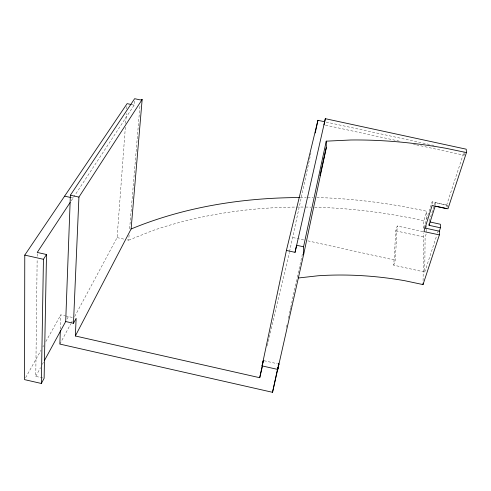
<?xml version="1.0" encoding="UTF-8"?>
<svg xmlns="http://www.w3.org/2000/svg" width="491" height="491" viewBox="0 0 491 491"><rect width="100%" height="100%" fill="white"/><g stroke="black" fill="none" stroke-linecap="round" stroke-linejoin="round"><path stroke-width="0.37" stroke-dasharray="2.46 1.84" d="M426.648 231.678L426.691 225.627M426.747 218.826L426.802 211.265A543.819 406.352 32.5 0 0 316.812 197.517M422.966 231.629L397.237 225.983L395.807 230.844L393.757 265.189L424.752 272.045L425.102 237.276L426.421 233.127M42.735 377.966L35.775 376.382L37.15 259.328M37.187 256.265L37.224 253.209M423.082 280.784L423.69 232.887M423.745 228.327L423.843 220.723L426.802 211.265M60.356 329.087L60.816 314.848L64.959 315.781M393.757 265.189L395.261 260.175L397.237 225.983M74.724 316.45L117.097 237.607L125.352 127.23M125.635 123.425L126.371 113.531M126.715 108.959L126.942 105.915M71.226 200.831L134.123 105.154L134.466 100.845M127.224 239.86L128.667 240.185L129.115 234.851M129.63 228.751L140.076 104.528M289.524 251.705L310.907 153.161M286.456 327.393L286.934 325.152M288.377 318.438L289.34 313.958M289.5 313.215L289.978 310.975M290.138 310.226L290.617 307.992M290.776 307.243L297.018 278.145M297.19 277.397L302.548 253.491M267.307 345.652L289.346 252.454M423.948 227.818L432.135 201.795L447.847 205.232L446.712 208.675M429.3 221.067L434.24 205.508M434.461 204.802L435.136 202.679L446.607 205.189L446.669 207.276M424.752 272.045L436.591 235.84M437.536 232.943L438.248 230.77M446.607 205.189L463.774 152.664M416.491 144.882L464.228 155.23L464.885 153.21M59.871 344.081L70.741 323.864M71.103 323.188L72.551 320.494M35.775 376.382L40.52 367.685M42.343 364.34L43.441 362.333M67.058 319.046L68.415 316.56M25.673 377.628L40.998 350.243M42.87 346.904L43.619 345.566M45.859 341.558L60.816 314.848M128.667 240.185L152.781 230.561A537.093 405.762 33.2 0 1 295.656 207.073M300.277 197.529L306.243 197.376M326.171 122.087L431.049 144.808M431.798 144.968L434.044 145.459M325.49 125.156L399.33 141.162M413.508 144.231L415.742 144.716M132.018 104.7L134.123 105.154M395.807 230.844L425.102 237.276M292.875 237.54L304.082 240.019M307.82 240.842L395.261 260.175M70.968 197.554L73.073 198.02M117.097 237.607L124.327 239.221M65.653 315.934L73.331 317.671M264.078 360.725L277.409 363.733M464.007 151.946L464.228 155.23M435.136 202.679L435.155 204.759M432.135 201.795L432.141 204.01M296.423 207.067A537.093 405.762 33.2 0 1 304.076 207.055M305.605 207.061A537.093 405.762 33.2 0 1 310.864 207.134M314.627 207.214A537.093 405.762 33.2 0 1 423.843 220.723M307.728 197.339A543.819 406.352 32.5 0 1 313.025 197.425"/><path stroke-width="0.74" d="M131.318 104.546L127.114 103.632L24.771 255.111L24.55 379.629L41.354 383.471L44.122 378.279L46.498 254.51L37.23 252.442L70.121 202.513M298.54 277.974L318.076 275.776A333.094 242.296 28.7 0 1 404.719 280.699L423.033 284.59L439.384 234.876L439.335 231.2L440.433 227.806L429.066 225.314L429.073 223.896M423.033 284.59L423.058 283.068M41.354 383.471L43.441 259.291L46.498 254.51M60.307 330.59L59.871 344.081L272.53 392.309L278.894 364.07L277.746 369.435L262.071 365.893L286.413 250.435L317.929 120.307L324.674 121.762M44.534 360.326L65.696 321.531L70.385 195.197L134.638 98.691L140.463 99.955L142.151 99.495L131.109 228.978L75.344 335.979L259.721 377.714L262.366 366.532M65.696 321.531L73.478 323.287L78.934 197.087L142.151 99.495M75.344 335.979L76.142 318.303L73.478 323.287M259.721 377.714L263.342 360.56L262.071 365.893M277.746 369.435L303.69 254.264L326.331 147.41L326.245 141.162L350.789 139.996A385.601 229.549 22.9 0 1 446.135 148.325L466.45 152.578L447.958 208.81L432.148 205.484L423.899 231.605L439.384 234.876M315.216 133L317.929 120.307M272.53 392.309L277.814 367.685M278.133 366.194L278.771 363.211M303.69 254.264L303.555 246.795L326.245 141.162M286.413 250.435L295.048 252.349L296.595 245.255L303.555 246.795M323.999 124.837L325.343 118.687L466.211 149.184L466.45 152.578M319.966 175.796L326.331 147.41M295.048 252.349L325.343 118.687M429.066 225.314L435.167 206.152L446.712 208.675M131.109 228.978C184.285 206.969 242.167 197.781 299.528 197.548M429.785 221.932L440.378 224.252L440.433 227.806M424.678 227.984L439.335 231.2M70.385 195.197L78.934 197.087M64.646 196.155L70.262 197.4M24.771 255.111L43.441 259.291"/></g></svg>
